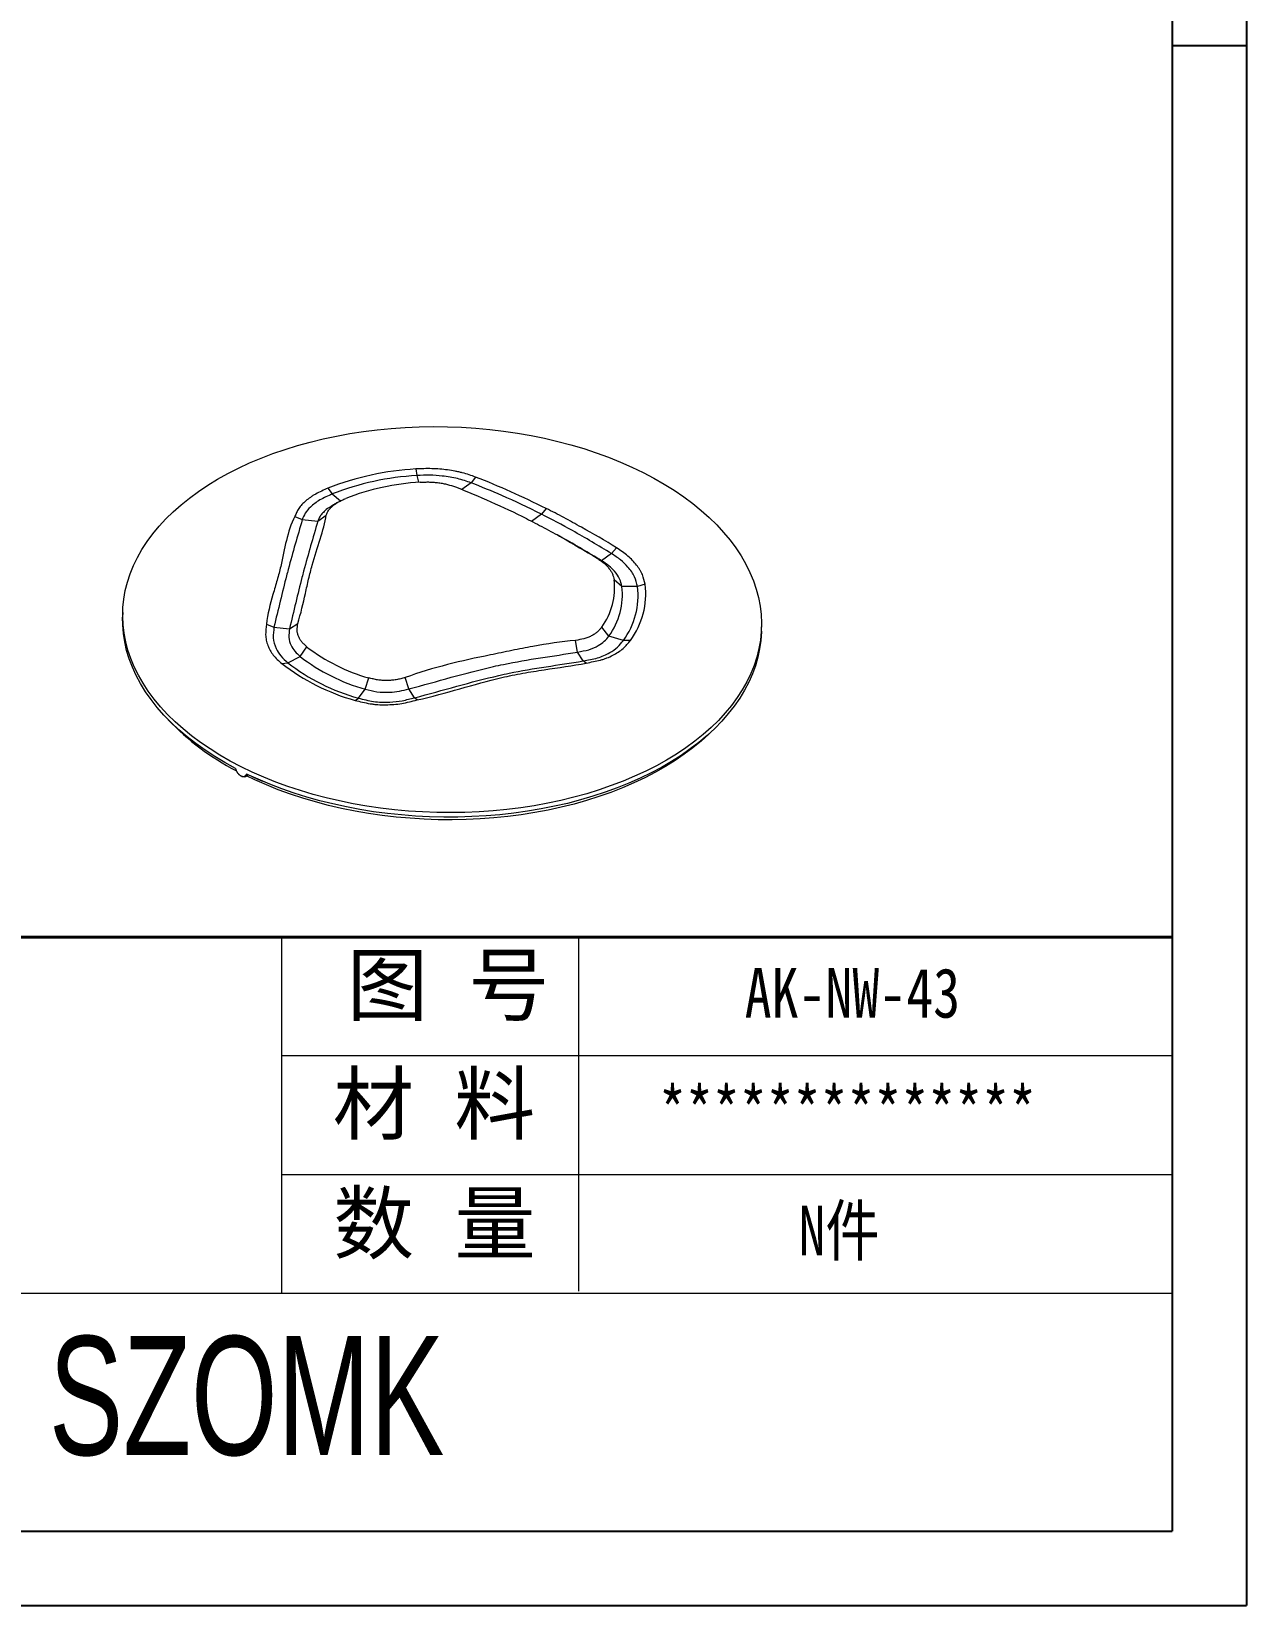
# Model space of a CAD drawing. Header units: inches. Extents: x -602 to 2189, y 557 to 1254.
# Drawn here: x 1307.6 to 1579.2, y 557.2 to 908.8 of the extents above; entities that cross this region are included whole.
import ezdxf

# ---------------------------------------------------------------- set-up
doc = ezdxf.new("R2010")
doc.units = ezdxf.units.IN
doc.layers.add('文字', color=81, linetype='Continuous')
doc.layers.add('粗实线', color=7, linetype='Continuous', lineweight=30)
doc.layers.add('细实线', color=3, linetype='Continuous', lineweight=9)
doc.styles.get("Standard").update_dxf_attribs({"font": 'txt', "bigfont": 'gbcbig.shx'})
doc.styles.add('宋体', font='', dxfattribs={"width": 0.8, "height": 3.5})
doc.styles.add('长仿宋', font='', dxfattribs={"width": 0.7, "height": 4})
doc.styles.get('宋体').set_extended_font_data('SimSun')
doc.styles.get('长仿宋').set_extended_font_data('SimSun')

msp = doc.modelspace()

# ---------------------------------------------------------------- linework, layer by layer
for p, q in [((1579.152, 1253.93), (1579.152, 557.2)), ((1562.563, 1237.341), (1562.563, 573.789)), ((1579.152, 905.565), (1562.563, 905.565)), ((626.955, 573.789), (1562.563, 573.789)), ((593.777, 557.2), (1579.152, 557.2))]:
    msp.add_line(p, q)
at = {"color": 7, "linetype": 'Continuous', "lineweight": 15}
for p, q in [((1393.521, 811.069), (1393.738, 809.606)), ((1406.86, 809.269), (1405.834, 807.973)), ((1373.827, 806.78), (1374.79, 805.479)), ((1422.612, 802.223), (1421.548, 800.966)), ((1366.447, 800.467), (1368.101, 799.755)), ((1368.101, 799.755), (1371.557, 799.376)), ((1371.557, 799.376), (1373.466, 800.774)), ((1421.548, 800.966), (1419.345, 799.355)), ((1426.201, 795.736), (1425.121, 796.332)), ((1435.02, 790.579), (1434.035, 791.12)), ((1437.222, 792.19), (1435.02, 790.579)), ((1438.352, 793.434), (1437.222, 792.19)), ((1439.566, 784.82), (1437.819, 786.318)), ((1443.049, 784.811), (1439.566, 784.82)), ((1444.773, 785.298), (1443.049, 784.811)), ((1327.98, 778.983), (1327.958, 777.978)), ((1360.11, 776.393), (1361.785, 775.76)), ((1361.785, 775.76), (1365.241, 775.381)), ((1365.241, 775.381), (1367.087, 776.538)), ((1436.646, 773.726), (1435.029, 775.718)), ((1439.875, 772.752), (1436.646, 773.726)), ((1470.723, 774.836), (1470.745, 775.84)), ((1367.642, 769.155), (1369.093, 771.35)), ((1429.647, 770.166), (1429.2, 772.749)), ((1430.902, 768.176), (1429.647, 770.166)), ((1441.474, 772.765), (1439.875, 772.752)), ((1363.515, 767.6), (1364.869, 767.783)), ((1364.869, 767.783), (1367.642, 769.155)), ((1431.583, 767.715), (1430.902, 768.176)), ((1382.154, 761.858), (1382.959, 764.377)), ((1391.944, 761.954), (1391.118, 764.455)), ((1379.91, 759.356), (1380.643, 759.851)), ((1380.643, 759.851), (1382.154, 761.858)), ((1393.198, 759.964), (1391.944, 761.954)), ((1393.754, 759.475), (1393.198, 759.964)), ((1353.156, 744.185), (1351.824, 744.906)), ((1355.395, 742.518), (1355.49, 742.587)), ((1355.49, 742.588), (1355.713, 742.865)), ((1355.602, 742.469), (1355.999, 742.759)), ((1355.625, 742.801), (1355.713, 742.865))]:
    msp.add_line(p, q, dxfattribs=at)
at = {"color": 8, "linetype": 'Continuous', "lineweight": 15}
for p, q in [((1393.738, 809.606), (1394.094, 808.089)), ((1374.79, 805.479), (1376.655, 803.929)), ((1405.834, 807.973), (1403.772, 806.464)), ((1355.862, 742.787), (1355.893, 742.809))]:
    msp.add_line(p, q, dxfattribs=at)
at = {"color": 7, "linetype": 'Continuous', "lineweight": 15, "flags": 128}
for points in [[(1354.439, 744.543), (1352.029, 745.809), (1349.711, 747.137), (1347.491, 748.524), (1345.372, 749.968), (1343.359, 751.466), (1341.456, 753.014), (1339.666, 754.611), (1337.992, 756.251), (1336.439, 757.934), (1335.009, 759.654), (1333.705, 761.409), (1332.53, 763.195), (1331.485, 765.01), (1330.573, 766.848), (1329.796, 768.707), (1329.155, 770.584), (1328.652, 772.473), (1328.287, 774.372), (1328.061, 776.278), (1327.974, 778.185), (1328.028, 780.091), (1328.221, 781.992), (1328.553, 783.883), (1329.024, 785.762), (1329.633, 787.625), (1330.378, 789.468), (1331.258, 791.287), (1332.271, 793.079), (1333.416, 794.84), (1334.69, 796.567), (1336.09, 798.257), (1337.615, 799.906), (1339.26, 801.511), (1341.023, 803.068), (1342.9, 804.576), (1344.888, 806.03), (1346.982, 807.428), (1349.179, 808.768), (1351.474, 810.046), (1353.862, 811.26), (1356.34, 812.408), (1358.902, 813.487), (1361.543, 814.496), (1364.259, 815.432), (1367.043, 816.294), (1369.89, 817.08), (1372.795, 817.788), (1375.752, 818.417), (1378.755, 818.965), (1381.799, 819.433), (1384.876, 819.818), (1387.983, 820.12), (1391.111, 820.338), (1394.256, 820.473), (1397.411, 820.523), (1400.569, 820.489), (1403.725, 820.37), (1406.873, 820.168), (1410.006, 819.881), (1413.118, 819.512), (1416.203, 819.06), (1419.255, 818.526), (1422.268, 817.912), (1425.237, 817.219), (1428.154, 816.448), (1431.016, 815.601), (1433.815, 814.678), (1436.547, 813.683), (1439.206, 812.617), (1441.788, 811.482), (1444.286, 810.28), (1446.696, 809.014), (1449.014, 807.685), (1451.234, 806.298), (1453.353, 804.854), (1455.366, 803.357), (1457.269, 801.808), (1459.059, 800.212), (1460.733, 798.571), (1462.286, 796.889), (1463.716, 795.169), (1465.02, 793.414), (1466.195, 791.627), (1467.24, 789.813), (1468.152, 787.974), (1468.929, 786.115), (1469.57, 784.239), (1470.073, 782.349), (1470.438, 780.45), (1470.664, 778.545), (1470.751, 776.637), (1470.697, 774.732), (1470.504, 772.831), (1470.172, 770.939), (1469.701, 769.06), (1469.092, 767.197), (1468.347, 765.355), (1467.467, 763.536), (1466.454, 761.744), (1465.309, 759.982), (1464.035, 758.255), (1462.634, 756.566), (1461.11, 754.917), (1459.465, 753.312), (1457.702, 751.754), (1455.825, 750.247), (1453.837, 748.793), (1451.743, 747.394), (1449.546, 746.055), (1447.251, 744.777), (1444.863, 743.563), (1442.385, 742.415), (1439.823, 741.335), (1437.182, 740.327), (1434.466, 739.39), (1431.682, 738.529), (1428.835, 737.743), (1425.93, 737.035), (1422.973, 736.406), (1419.97, 735.857), (1416.926, 735.39), (1413.849, 735.005), (1410.742, 734.703), (1407.614, 734.484), (1404.469, 734.35), (1401.314, 734.3), (1398.156, 734.334), (1395, 734.452), (1391.852, 734.655), (1388.719, 734.941), (1385.607, 735.311), (1382.522, 735.763), (1379.47, 736.296), (1376.457, 736.91), (1373.488, 737.603), (1370.57, 738.374), (1367.709, 739.222), (1364.91, 740.144), (1362.178, 741.14), (1359.518, 742.206), (1356.937, 743.341), (1354.439, 744.543)], [(1353.177, 744.176), (1350.814, 745.474), (1348.546, 746.832), (1346.377, 748.248), (1344.312, 749.72), (1342.354, 751.244), (1340.508, 752.816), (1338.777, 754.435), (1337.165, 756.097), (1335.674, 757.799), (1334.308, 759.537), (1333.07, 761.309), (1331.96, 763.109), (1330.983, 764.936), (1330.14, 766.785), (1329.432, 768.653), (1328.86, 770.537), (1328.427, 772.431), (1328.133, 774.334), (1327.977, 776.24), (1327.958, 777.978)], [(1470.723, 774.836), (1470.719, 774.685), (1470.597, 772.782), (1470.334, 770.885), (1469.933, 768.999), (1469.394, 767.128), (1468.717, 765.275), (1467.905, 763.444), (1466.959, 761.638), (1465.88, 759.861), (1464.671, 758.117), (1463.334, 756.408), (1461.872, 754.739), (1460.288, 753.111), (1458.584, 751.53), (1456.764, 749.997), (1454.832, 748.516), (1452.792, 747.089), (1450.647, 745.72), (1448.401, 744.41), (1446.059, 743.164), (1443.626, 741.982), (1441.106, 740.868), (1438.505, 739.823), (1435.827, 738.85), (1433.077, 737.951), (1430.262, 737.127), (1427.386, 736.379), (1424.455, 735.71), (1421.475, 735.121), (1418.451, 734.612), (1415.391, 734.185), (1412.298, 733.841), (1409.181, 733.58), (1406.044, 733.403), (1402.894, 733.31), (1399.737, 733.302), (1396.579, 733.377), (1393.427, 733.537), (1390.286, 733.781), (1387.163, 734.108), (1384.064, 734.518), (1380.995, 735.011), (1377.962, 735.584), (1374.97, 736.237), (1372.026, 736.968), (1369.136, 737.777), (1366.305, 738.661), (1363.538, 739.619), (1360.841, 740.65), (1358.22, 741.75), (1355.68, 742.918)], [(1459.525, 752.384), (1458.98, 751.856), (1457.262, 750.298), (1455.428, 748.789), (1453.483, 747.332), (1451.431, 745.931), (1449.275, 744.588), (1447.019, 743.305), (1444.67, 742.086), (1442.23, 740.933), (1439.704, 739.847), (1437.099, 738.832), (1434.419, 737.889), (1431.669, 737.019), (1428.854, 736.226), (1425.981, 735.51), (1423.055, 734.873), (1420.082, 734.315), (1417.068, 733.839), (1414.018, 733.445), (1410.94, 733.134), (1407.838, 732.906), (1404.719, 732.763), (1401.59, 732.703), (1398.456, 732.728), (1395.323, 732.837), (1392.199, 733.03), (1389.089, 733.307), (1385.999, 733.667), (1382.935, 734.109), (1379.904, 734.633), (1376.912, 735.237), (1373.964, 735.921), (1371.066, 736.683), (1368.224, 737.521), (1365.445, 738.434), (1362.732, 739.419), (1360.092, 740.476), (1357.53, 741.602), (1355.644, 742.499)], [(1359.391, 741.235), (1358.414, 741.655), (1355.876, 742.817)]]:
    msp.add_lwpolyline(points, dxfattribs=at)
at = {"color": 7, "linetype": 'Continuous', "lineweight": 15}
for centre, radius, start, end in [((1397.332, 746.216), 64.965, 93.36323, 111.21142), ((1397.405, 747.209), 62.505, 93.36323, 111.21142), ((1397.695, 753.264), 54.946, 93.36323, 111.21142), ((1422.812, 784.601), 15.104, 323.97804, 6.52987), ((1423.861, 783.022), 15.807, 323.97804, 6.52987), ((1425.978, 782.857), 17.182, 323.97804, 6.52987), ((1427.03, 783.267), 17.858, 323.97804, 6.52987), ((1394.364, 804.333), 41.552, 232.54115, 254.06928), ((1393.395, 806.598), 49.128, 232.54115, 254.06928), ((1393.616, 805.303), 47.268, 232.54115, 254.06928), ((1394.089, 803.673), 43.485, 232.54115, 254.06928), ((1379.93, 795.003), 57.8, 223.71947, 242.54723)]:
    msp.add_arc(centre, radius, start, end, dxfattribs=at)
for centre, major_axis, ratio, start_param, end_param in [((1399.254, 772.463), (-46.751, 186.387), 0.2694432, 1.655269, 1.6555065), ((1399.263, 772.881), (-46.843, 186.753), 0.2694432, 1.6572785, 1.6581863), ((1399.263, 772.881), (70.569, 132.061), 0.1710383, 1.8898541, 1.8907619), ((1399.254, 772.463), (70.431, 131.803), 0.1710383, 1.8878446, 1.8880821)]:
    msp.add_ellipse(centre, major_axis=major_axis, ratio=ratio, start_param=start_param, end_param=end_param, dxfattribs=at)
for points, knots in [([(1406.86, 809.269), (1405.872, 809.594), (1404.915, 809.928), (1403.621, 810.273), (1403.357, 810.338), (1402.818, 810.459), (1402.543, 810.516), (1401.712, 810.673), (1401.149, 810.762), (1400.007, 810.913), (1399.43, 810.976), (1398.26, 811.077), (1397.665, 811.113), (1396.481, 811.147), (1395.889, 811.143), (1394.705, 811.114), (1394.113, 811.09), (1393.521, 811.069)], [0, 0, 0, 0, 0.25, 0.25, 0.3125, 0.3125, 0.375, 0.375, 0.5, 0.5, 0.625, 0.625, 0.75, 0.75, 0.875, 0.875, 1, 1, 1, 1]), ([(1405.834, 807.973), (1404.824, 808.284), (1402.899, 808.993), (1399.672, 809.496), (1396.591, 809.73), (1394.691, 809.627), (1393.738, 809.606)], [0, 0, 0, 0, 0.2789142, 0.5587846, 0.7782717, 1, 1, 1, 1]), ([(1422.612, 802.223), (1419.982, 803.545), (1417.354, 804.794), (1412.1, 807.143), (1409.477, 808.243), (1406.86, 809.269)], [0, 0, 0, 0, 0.5, 0.5, 1, 1, 1, 1]), ([(1373.827, 806.78), (1372.917, 806.355), (1371.968, 805.935), (1370.906, 805.351), (1370.701, 805.231), (1370.304, 804.984), (1370.112, 804.857), (1369.563, 804.472), (1369.228, 804.208), (1368.605, 803.667), (1368.315, 803.391), (1367.782, 802.826), (1367.541, 802.536), (1367.138, 801.954), (1366.98, 801.66), (1366.703, 801.067), (1366.582, 800.768), (1366.447, 800.467)], [0, 0, 0, 0, 0.25, 0.25, 0.3125, 0.3125, 0.375, 0.375, 0.5, 0.5, 0.625, 0.625, 0.75, 0.75, 0.875, 0.875, 1, 1, 1, 1]), ([(1374.79, 805.479), (1373.883, 805.032), (1371.92, 804.202), (1370.003, 802.685), (1368.666, 801.194), (1368.33, 800.231), (1368.101, 799.755)], [0, 0, 0, 0, 0.2796739, 0.5597173, 0.7789621, 1, 1, 1, 1]), ([(1394.471, 808.115), (1394.819, 808.123), (1395.167, 808.137), (1395.862, 808.156), (1396.21, 808.161), (1396.901, 808.143), (1397.245, 808.122), (1397.931, 808.063), (1398.274, 808.026), (1398.952, 807.938), (1399.286, 807.887), (1399.937, 807.765), (1400.255, 807.693), (1401.174, 807.445), (1401.736, 807.244), (1402.332, 807.061)], [0, 0, 0, 0, 0.125, 0.125, 0.25, 0.25, 0.375, 0.375, 0.5, 0.5, 0.625, 0.625, 0.75, 0.75, 1, 1, 1, 1]), ([(1402.332, 807.061), (1404.967, 806.034), (1407.608, 804.933), (1412.897, 802.576), (1415.544, 801.322), (1418.192, 799.99)], [0, 0, 0, 0, 0.5, 0.5, 1, 1, 1, 1]), ([(1421.548, 800.966), (1418.597, 802.45), (1413.353, 804.916), (1408.131, 807.078), (1405.834, 807.973)], [0, 0, 0, 0, 0.56, 1, 1, 1, 1]), ([(1374.593, 802.723), (1374.401, 802.617), (1373.761, 802.264), (1373.049, 801.616), (1372.304, 800.855), (1371.873, 800.118), (1371.662, 799.624), (1371.557, 799.376)], [0, 0, 0, 0, 0.1130703, 0.3776323, 0.5851837, 0.7920324, 1, 1, 1, 1]), ([(1373.466, 800.774), (1373.552, 800.949), (1373.624, 801.124), (1373.784, 801.472), (1373.873, 801.645), (1374.105, 801.984), (1374.244, 802.151), (1374.557, 802.481), (1374.729, 802.645), (1375.096, 802.966), (1375.292, 803.122), (1375.721, 803.424), (1375.955, 803.57), (1376.463, 803.845), (1376.732, 803.975), (1377.275, 804.231), (1377.55, 804.357), (1377.815, 804.487)], [0, 0, 0, 0, 0.125, 0.125, 0.25, 0.25, 0.375, 0.375, 0.5, 0.5, 0.625, 0.625, 0.75, 0.75, 0.875, 0.875, 1, 1, 1, 1]), ([(1375.982, 803.579), (1375.725, 803.427), (1375.201, 803.117), (1374.776, 802.866), (1374.56, 802.738)], [0, 0, 0, 0, 0.4892358, 1, 1, 1, 1]), ([(1438.352, 793.434), (1435.85, 795.093), (1433.143, 796.584), (1429.838, 798.405), (1429.182, 798.768), (1427.88, 799.489), (1427.232, 799.846), (1425.281, 800.903), (1423.972, 801.585), (1422.612, 802.223)], [0, 0, 0, 0, 0.5, 0.5, 0.625, 0.625, 0.75, 0.75, 1, 1, 1, 1]), ([(1366.447, 800.467), (1364.694, 797.008), (1364.223, 793.323), (1363.178, 788.804), (1363.055, 788.297), (1362.787, 787.273), (1362.643, 786.756), (1362.195, 785.192), (1361.873, 784.13), (1360.941, 780.892), (1360.366, 778.668), (1360.11, 776.393)], [0, 0, 0, 0, 0.5, 0.5, 0.5625, 0.5625, 0.625, 0.625, 0.75, 0.75, 1, 1, 1, 1]), ([(1368.101, 799.755), (1367.049, 795.999), (1365.886, 792.147), (1363.785, 784.165), (1362.721, 779.586), (1361.785, 775.76)], [0, 0, 0, 0, 0.5, 0.56, 1, 1, 1, 1]), ([(1371.557, 799.376), (1370.505, 795.62), (1369.342, 791.768), (1367.241, 783.786), (1366.178, 779.207), (1365.241, 775.381)], [0, 0, 0, 0, 0.5, 0.56, 1, 1, 1, 1]), ([(1367.087, 776.538), (1367.817, 778.852), (1368.332, 781.096), (1369.054, 784.353), (1369.285, 785.42), (1369.655, 786.995), (1369.781, 787.515), (1370.047, 788.547), (1370.187, 789.059), (1370.909, 791.591), (1371.556, 793.54), (1372.697, 797.281), (1373.19, 799.069), (1373.466, 800.774)], [0, 0, 0, 0, 0.25, 0.25, 0.375, 0.375, 0.4375, 0.4375, 0.5, 0.5, 0.75, 0.75, 1, 1, 1, 1]), ([(1418.192, 799.99), (1419.485, 799.308), (1420.812, 798.626), (1422.81, 797.578), (1423.478, 797.225), (1424.807, 796.507), (1425.469, 796.142), (1428.756, 794.283), (1431.334, 792.698), (1434.035, 791.12)], [0, 0, 0, 0, 0.25, 0.25, 0.375, 0.375, 0.5, 0.5, 1, 1, 1, 1]), ([(1437.222, 792.19), (1434.312, 793.893), (1429.105, 797.105), (1423.862, 799.744), (1421.548, 800.966)], [0, 0, 0, 0, 0.55792905, 1, 1, 1, 1]), ([(1435.02, 790.579), (1433.56, 791.443), (1430.641, 793.169), (1427.704, 794.932), (1426.22, 795.725), (1426.201, 795.735)], [0, 0, 0, 0, 0.4970677, 0.9938517, 1, 1, 1, 1]), ([(1434.035, 791.12), (1434.281, 790.944), (1434.539, 790.771), (1435.04, 790.419), (1435.284, 790.24), (1435.728, 789.867), (1435.932, 789.674), (1436.312, 789.277), (1436.49, 789.074), (1436.823, 788.662), (1436.974, 788.454), (1437.237, 788.033), (1437.348, 787.82), (1437.518, 787.391), (1437.58, 787.178), (1437.696, 786.749), (1437.75, 786.535), (1437.819, 786.318)], [0, 0, 0, 0, 0.125, 0.125, 0.25, 0.25, 0.375, 0.375, 0.5, 0.5, 0.625, 0.625, 0.75, 0.75, 0.875, 0.875, 1, 1, 1, 1]), ([(1443.049, 784.811), (1442.821, 785.543), (1442.561, 787.014), (1441.1, 789.028), (1439.346, 790.785), (1437.901, 791.708), (1437.222, 792.19)], [0, 0, 0, 0, 0.2796739, 0.5597172, 0.7789621, 1, 1, 1, 1]), ([(1444.773, 785.298), (1444.57, 786.029), (1444.42, 786.747), (1444.054, 787.647), (1443.971, 787.827), (1443.785, 788.188), (1443.681, 788.368), (1443.348, 788.905), (1443.094, 789.256), (1442.538, 789.95), (1442.237, 790.293), (1441.589, 790.968), (1441.238, 791.302), (1440.481, 791.941), (1440.069, 792.248), (1439.219, 792.847), (1438.781, 793.14), (1438.352, 793.434)], [0, 0, 0, 0, 0.25, 0.25, 0.3125, 0.3125, 0.375, 0.375, 0.5, 0.5, 0.625, 0.625, 0.75, 0.75, 0.875, 0.875, 1, 1, 1, 1]), ([(1439.566, 784.82), (1439.388, 785.39), (1439.187, 786.534), (1438.048, 788.107), (1436.68, 789.478), (1435.55, 790.201), (1435.02, 790.579)], [0, 0, 0, 0, 0.2796739, 0.5597172, 0.7789621, 1, 1, 1, 1]), ([(1360.11, 776.393), (1360.035, 775.597), (1359.904, 774.786), (1359.924, 773.785), (1359.937, 773.585), (1359.987, 773.188), (1360.022, 772.99), (1360.153, 772.405), (1360.275, 772.024), (1360.573, 771.275), (1360.746, 770.907), (1361.147, 770.182), (1361.377, 769.826), (1361.906, 769.153), (1362.21, 768.836), (1362.853, 768.216), (1363.19, 767.912), (1363.515, 767.6)], [0, 0, 0, 0, 0.25, 0.25, 0.3125, 0.3125, 0.375, 0.375, 0.5, 0.5, 0.625, 0.625, 0.75, 0.75, 0.875, 0.875, 1, 1, 1, 1]), ([(1361.785, 775.76), (1361.73, 774.948), (1361.417, 773.302), (1362.118, 771.118), (1363.228, 769.238), (1364.358, 768.286), (1364.869, 767.783)], [0, 0, 0, 0, 0.2789142, 0.5587846, 0.7782716, 1, 1, 1, 1]), ([(1365.241, 775.381), (1365.198, 774.746), (1364.953, 773.459), (1365.501, 771.752), (1366.365, 770.288), (1367.244, 769.547), (1367.642, 769.155)], [0, 0, 0, 0, 0.2789142, 0.5587846, 0.7782716, 1, 1, 1, 1]), ([(1369.093, 771.35), (1368.908, 771.535), (1368.71, 771.714), (1368.329, 772.077), (1368.148, 772.262), (1367.836, 772.654), (1367.703, 772.86), (1367.469, 773.286), (1367.366, 773.505), (1367.187, 773.949), (1367.113, 774.175), (1367.009, 774.634), (1366.98, 774.869), (1366.973, 775.583), (1367.061, 776.065), (1367.087, 776.538)], [0, 0, 0, 0, 0.125, 0.125, 0.25, 0.25, 0.375, 0.375, 0.5, 0.5, 0.625, 0.625, 0.75, 0.75, 1, 1, 1, 1]), ([(1435.029, 775.718), (1434.866, 775.54), (1434.716, 775.354), (1434.402, 774.989), (1434.236, 774.811), (1433.858, 774.482), (1433.647, 774.329), (1433.197, 774.041), (1432.958, 773.903), (1432.461, 773.644), (1432.203, 773.523), (1431.658, 773.309), (1431.37, 773.215), (1430.464, 772.984), (1429.818, 772.889), (1429.2, 772.749)], [0, 0, 0, 0, 0.125, 0.125, 0.25, 0.25, 0.375, 0.375, 0.5, 0.5, 0.625, 0.625, 0.75, 0.75, 1, 1, 1, 1]), ([(1429.647, 770.166), (1430.474, 770.342), (1432.212, 770.595), (1434.175, 771.5), (1435.702, 772.532), (1436.302, 773.342), (1436.646, 773.726)], [0, 0, 0, 0, 0.2789142, 0.5587846, 0.7782716, 1, 1, 1, 1]), ([(1429.2, 772.749), (1425.975, 772.495), (1422.818, 772.017), (1418.09, 771.151), (1416.515, 770.837), (1414.143, 770.353), (1413.35, 770.189), (1411.76, 769.861), (1410.962, 769.697), (1406.965, 768.87), (1403.741, 768.181), (1397.35, 766.551), (1394.19, 765.612), (1391.118, 764.455)], [0, 0, 0, 0, 0.25, 0.25, 0.375, 0.375, 0.4375, 0.4375, 0.5, 0.5, 0.75, 0.75, 1, 1, 1, 1]), ([(1391.944, 761.954), (1398.263, 763.592), (1405.302, 765.741), (1417.842, 768.47), (1424.101, 769.249), (1429.647, 770.166)], [0, 0, 0, 0, 0.5, 0.56, 1, 1, 1, 1]), ([(1430.902, 768.176), (1431.96, 768.403), (1434.186, 768.73), (1436.7, 769.891), (1438.663, 771.218), (1439.433, 772.258), (1439.875, 772.752)], [0, 0, 0, 0, 0.2789142, 0.5587846, 0.7782716, 1, 1, 1, 1]), ([(1431.583, 767.715), (1432.64, 767.934), (1433.722, 768.105), (1434.989, 768.437), (1435.237, 768.509), (1435.725, 768.669), (1435.964, 768.755), (1436.66, 769.03), (1437.099, 769.233), (1437.939, 769.669), (1438.342, 769.9), (1439.108, 770.394), (1439.472, 770.658), (1440.125, 771.22), (1440.412, 771.522), (1440.953, 772.141), (1441.207, 772.457), (1441.474, 772.765)], [0, 0, 0, 0, 0.25, 0.25, 0.3125, 0.3125, 0.375, 0.375, 0.5, 0.5, 0.625, 0.625, 0.75, 0.75, 0.875, 0.875, 1, 1, 1, 1]), ([(1393.198, 759.964), (1399.518, 761.602), (1406.556, 763.751), (1419.096, 766.48), (1425.356, 767.26), (1430.902, 768.176)], [0, 0, 0, 0, 0.5, 0.56, 1, 1, 1, 1]), ([(1393.754, 759.475), (1400.316, 760.908), (1406.416, 762.999), (1413.476, 764.655), (1414.263, 764.829), (1415.843, 765.153), (1416.636, 765.303), (1419.02, 765.726), (1420.617, 765.973), (1425.39, 766.684), (1428.547, 767.118), (1431.583, 767.715)], [0, 0, 0, 0, 0.5, 0.5, 0.5625, 0.5625, 0.625, 0.625, 0.75, 0.75, 1, 1, 1, 1]), ([(1391.118, 764.455), (1390.784, 764.378), (1390.452, 764.289), (1389.787, 764.122), (1389.452, 764.045), (1388.773, 763.931), (1388.429, 763.892), (1387.733, 763.838), (1387.382, 763.822), (1386.679, 763.809), (1386.33, 763.814), (1385.637, 763.856), (1385.292, 763.894), (1384.614, 764.008), (1384.282, 764.082), (1383.622, 764.233), (1383.293, 764.311), (1382.959, 764.377)], [0, 0, 0, 0, 0.125, 0.125, 0.25, 0.25, 0.375, 0.375, 0.5, 0.5, 0.625, 0.625, 0.75, 0.75, 0.875, 0.875, 1, 1, 1, 1]), ([(1379.91, 759.356), (1381.025, 759.115), (1382.124, 758.823), (1383.553, 758.588), (1383.842, 758.547), (1384.426, 758.482), (1384.722, 758.457), (1385.606, 758.401), (1386.197, 758.39), (1387.38, 758.407), (1387.972, 758.433), (1389.158, 758.524), (1389.754, 758.591), (1390.919, 758.78), (1391.491, 758.907), (1392.625, 759.186), (1393.188, 759.337), (1393.754, 759.475)], [0, 0, 0, 0, 0.25, 0.25, 0.3125, 0.3125, 0.375, 0.375, 0.5, 0.5, 0.625, 0.625, 0.75, 0.75, 0.875, 0.875, 1, 1, 1, 1]), ([(1380.643, 759.851), (1381.78, 759.614), (1384.002, 758.998), (1387.389, 758.937), (1390.493, 759.224), (1392.285, 759.746), (1393.198, 759.964)], [0, 0, 0, 0, 0.2796739, 0.5597173, 0.7789621, 1, 1, 1, 1]), ([(1382.154, 761.858), (1383.039, 761.674), (1384.767, 761.194), (1387.41, 761.147), (1389.829, 761.373), (1391.23, 761.783), (1391.944, 761.954)], [0, 0, 0, 0, 0.2796739, 0.5597173, 0.7789621, 1, 1, 1, 1]), ([(1353.168, 744.141), (1353.217, 743.97), (1353.267, 743.794), (1353.371, 743.633), (1353.374, 743.629)], [0, 0, 0, 0, 0.9729541, 1, 1, 1, 1]), ([(1353.224, 744.008), (1353.229, 743.989), (1353.24, 743.952), (1353.264, 743.878), (1353.298, 743.785), (1353.345, 743.673), (1353.399, 743.562), (1353.459, 743.453), (1353.524, 743.346), (1353.594, 743.243), (1353.67, 743.143), (1353.75, 743.047), (1353.834, 742.955), (1353.921, 742.869), (1354.011, 742.789), (1354.105, 742.715), (1354.2, 742.647), (1354.297, 742.586), (1354.395, 742.533), (1354.493, 742.488), (1354.59, 742.451), (1354.686, 742.422), (1354.781, 742.401), (1354.875, 742.389), (1354.966, 742.385), (1355.053, 742.39), (1355.137, 742.404), (1355.217, 742.426), (1355.292, 742.456), (1355.363, 742.495), (1355.428, 742.541), (1355.487, 742.595), (1355.54, 742.656), (1355.579, 742.713), (1355.607, 742.762), (1355.619, 742.788), (1355.625, 742.801)], [0, 0, 0, 0, 0.0156682, 0.0313497, 0.0624731, 0.0935585, 0.1247864, 0.1562072, 0.1874012, 0.2184807, 0.2496261, 0.2810112, 0.3123088, 0.3434145, 0.3745099, 0.4057762, 0.4372237, 0.4685778, 0.4999995, 0.5313436, 0.5624669, 0.5935524, 0.6247805, 0.6562012, 0.6873951, 0.7184747, 0.7496205, 0.781006, 0.8123031, 0.8434088, 0.8745045, 0.9057715, 0.9372189, 0.9685726, 0.9842798, 1, 1, 1, 1]), ([(1354.426, 742.524), (1354.444, 742.511), (1354.604, 742.401), (1354.921, 742.322), (1355.323, 742.317), (1355.663, 742.469), (1355.795, 742.681), (1355.862, 742.787)], [0, 0, 0, 0, 0.0310518, 0.2728688, 0.514801, 0.7568181, 1, 1, 1, 1])]:
    msp.add_open_spline(points, degree=3, knots=knots, dxfattribs=at)
at = {"layer": '粗实线', "color": 7, "lineweight": 40}
msp.add_line((1562.563, 706.5), (1164.432, 706.5), dxfattribs=at)
at = {"layer": '细实线', "color": 7}
for p, q in [((1363.497, 706.5), (1363.497, 626.873)), ((1429.853, 706.5), (1429.853, 627.432)), ((1562.563, 679.958), (1363.497, 679.958)), ((1562.563, 653.415), (1363.497, 653.415)), ((1562.563, 626.873), (965.366, 626.873))]:
    msp.add_line(p, q, dxfattribs=at)

# ---------------------------------------------------------------- texts
at = {"layer": '文字', "color": 0, "char_height": 9.95328, "width": 115.0711, "attachment_point": 1, "style": '宋体'}
for s, insert in [('{\\H1.111x;AK-NW-43}', (1466.989, 699.566)), ('{\\H1.111x;**************}', (1447.844, 673.024)), ('{\\H1.111x;N件}', (1479.029, 646.482))]:
    msp.add_mtext(s, dxfattribs=dict(at, insert=insert))
at = {"layer": '粗实线', "insert": (1311.506, 617.369), "char_height": 26.54208, "width": 297.64316, "attachment_point": 1, "style": '长仿宋'}
msp.add_mtext('{\\fSTXinwei|b0|i0|c134|p2;SZOMK}', dxfattribs=at)
at = {"layer": '细实线', "color": 7, "char_height": 13.27104, "attachment_point": 1}
for s, insert, width in [('{\\fSimSun|b0|i0|c134|p54;图 号}', (1378.091, 702.471), 66.3552), ('{\\fSimSun|b0|i0|c134|p54;材 料   }', (1374.944, 675.928), 66.3552), ('{\\fSimSun|b0|i0|c134|p54;数 量}', (1375.009, 649.256), 59.96023)]:
    msp.add_mtext(s, dxfattribs=dict(at, insert=insert, width=width))

doc.saveas('drawing.dxf')
